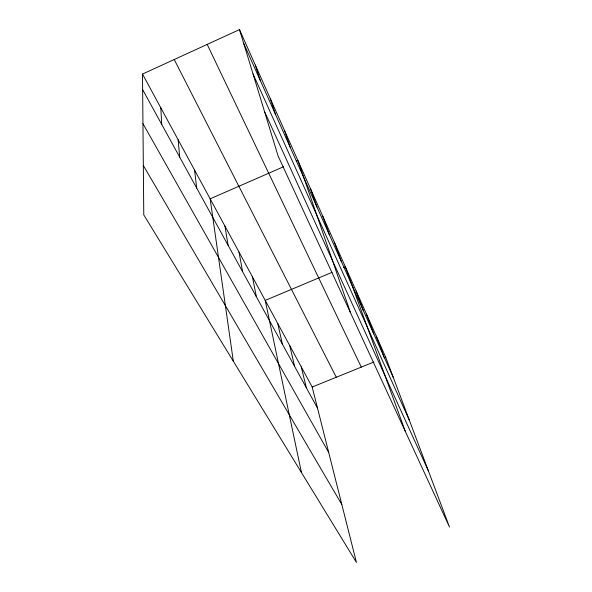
<?xml version="1.0" encoding="UTF-8"?>
<svg xmlns="http://www.w3.org/2000/svg" width="592" height="592" viewBox="0 0 592 592"><rect width="100%" height="100%" fill="white"/><g stroke="black" fill="none" stroke-linecap="round" stroke-linejoin="round"><path stroke-width="0.89" d="M142.502 74.059L312.191 387.035L356.428 562.4L143.775 214.874L142.502 74.059L239.494 29.6L385.688 357.213L449.498 527.058L278.077 155.933L239.494 29.6M283.716 166.678L210.153 198.831L233.315 361.201M296.229 161.209L297.894 160.476L350.508 312.731M332.008 272.35L265.223 300.403L301.432 472.512M343.656 267.458L345.321 266.763L405.357 431.494M312.191 387.035L373.9 362.001M384.001 357.901L385.688 357.213M143.323 165.486L341.836 504.539M142.946 123.639L328.715 452.525M142.642 89.651L317.504 408.103M174.226 59.518L336.286 377.259M207.2 44.4L361.275 367.121M264.498 111.474L428.408 470.921M253.036 73.933L409.479 420.542M243.749 43.519L393.34 377.578M376.275 336.13L383.808 356.303M366.433 314.078L373.826 334.006M356.125 290.975L363.355 310.622M334.317 242.106L341.147 261.035M322.781 216.235L329.367 234.728M310.652 189.063L316.964 207.03M284.463 130.373L290.11 147.053M270.292 98.62L275.532 114.508M255.322 65.076L260.103 80.053M301.239 366.825L306.33 387.745M289.784 345.698L294.624 366.433M277.789 323.58L282.354 344.085M252.436 276.827L256.358 296.74M239.027 252.096L242.572 271.632M224.953 226.129L228.075 245.229M194.568 170.096L196.699 188.093M178.155 139.816L179.694 157.124M160.824 107.848L161.705 124.357"/></g></svg>
